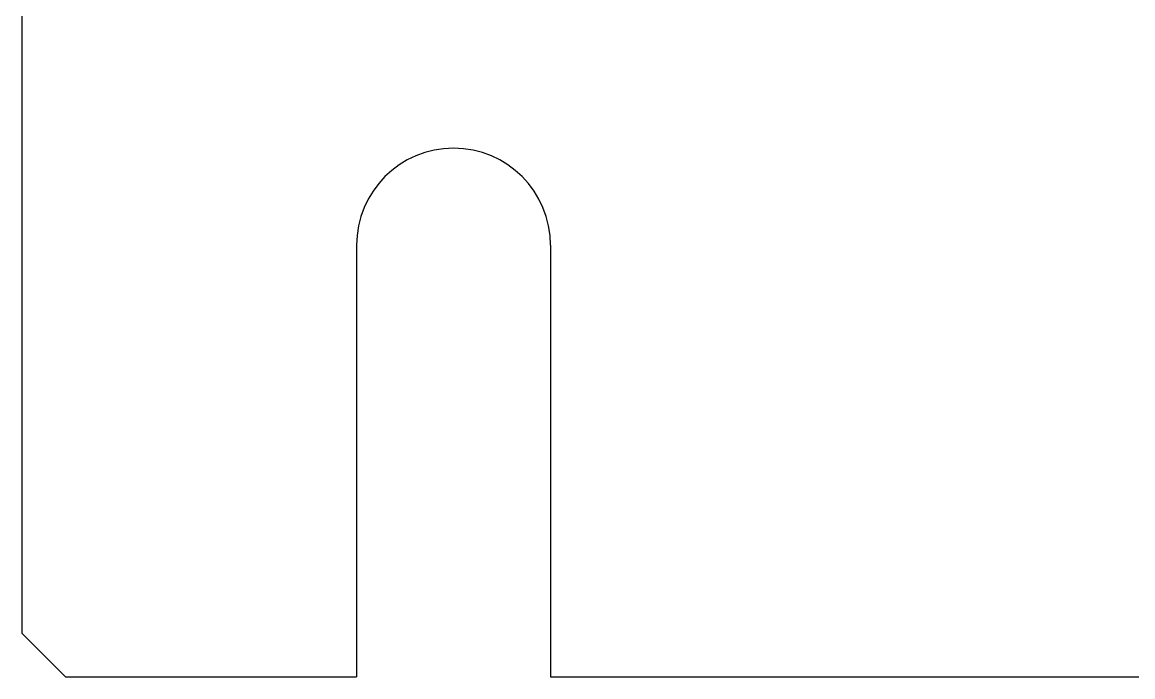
# Model space of a CAD drawing. Header units: millimetres. Extents: x -684 to 5961, y -1281 to 2539.
# Drawn here: x 2409.05 to 2424.5, y -574.82 to -565.71 of the extents above; entities that cross this region are included whole.
import ezdxf

# ---------------------------------------------------------------- set-up
doc = ezdxf.new("R2010")
doc.units = ezdxf.units.MM
doc.header["$LTSCALE"] = 5
doc.header["$MEASUREMENT"] = 0
doc.layers.get('0').update_dxf_attribs({"linetype": 'CONTINUOUS'})

msp = doc.modelspace()

# ---------------------------------------------------------------- linework, layer by layer
for p, q in [((2409.047730000002, -574.2165100000002), (2409.047730000002, -564.0165100000002)), ((2413.697730000002, -568.8165100000001), (2413.697730000002, -574.8165100000001)), ((2416.397730000002, -568.8165100000001), (2416.397730000002, -574.8165100000001)), ((2409.647730000002, -574.8165100000001), (2409.047730000002, -574.2165100000002)), ((2409.647730000002, -574.8165100000001), (2413.697730000002, -574.8165100000001)), ((2416.397730000002, -574.8165100000001), (2425.697730000002, -574.8165100000001))]:
    msp.add_line(p, q)
msp.add_arc((2415.047730000002, -568.8165100000001), 1.349999999999999, 0, 180)

doc.saveas('drawing.dxf')
